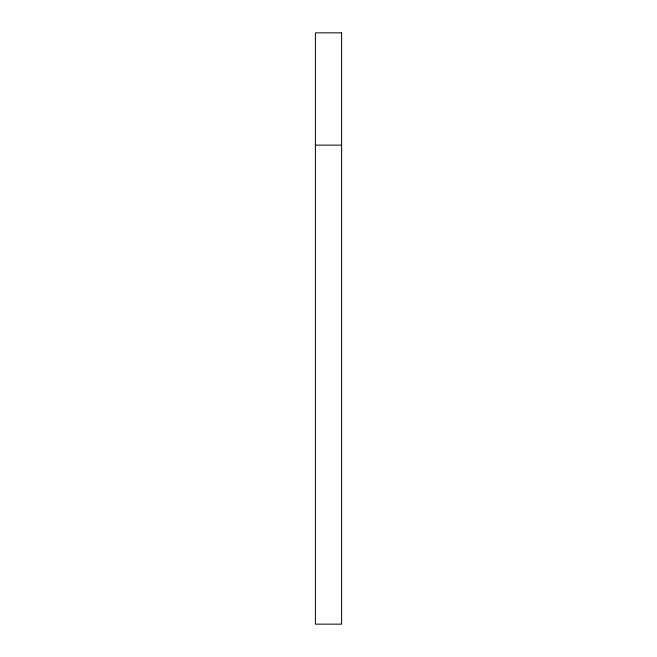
<?xml version="1.0" encoding="UTF-8"?>
<svg xmlns="http://www.w3.org/2000/svg" width="657" height="657" viewBox="0 0 657 657"><rect width="100%" height="100%" fill="white"/><g stroke="black" fill="none" stroke-linecap="round" stroke-linejoin="round"><path stroke-width="0.99" d="M315.401 145.123L341.599 145.123M341.599 32.85L315.401 32.85L315.401 624.15L341.599 624.15L341.599 32.85"/></g></svg>
